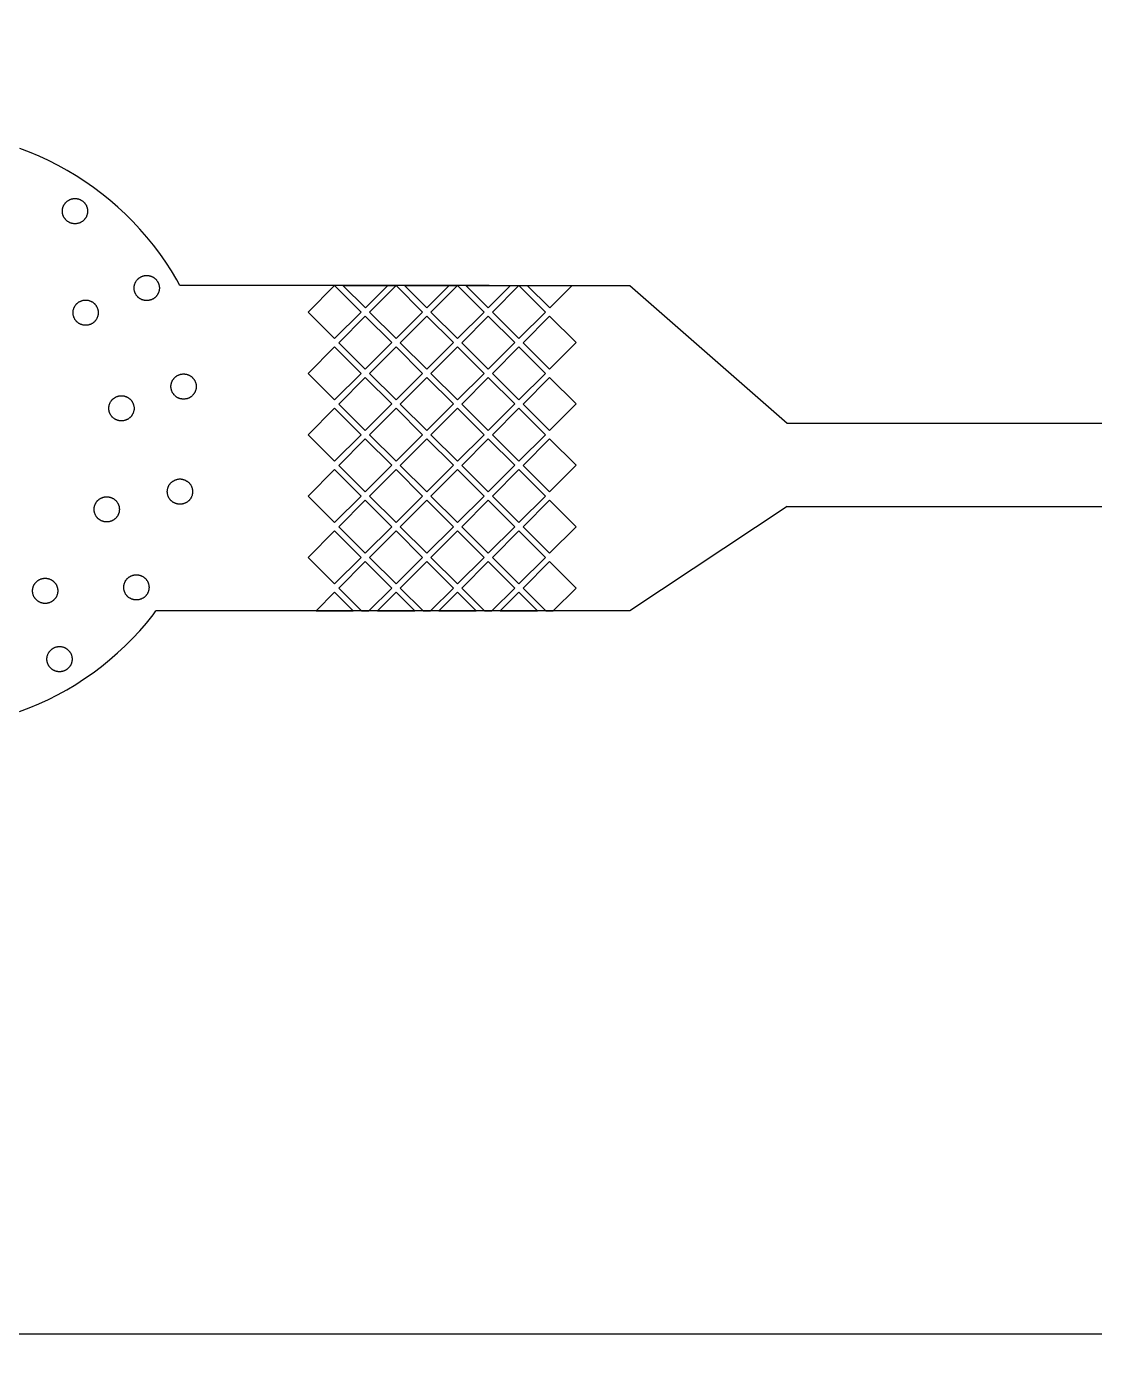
# Model space of a CAD drawing. Extents: x 1225654 to 1325654, y 924838 to 1022543.
# Drawn here: x 1268693 to 1271254, y 1010045 to 1013252 of the extents above; entities that cross this region are included whole.
import ezdxf

# ---------------------------------------------------------------- set-up
doc = ezdxf.new("R2010")
doc.units = 13

msp = doc.modelspace()

# ---------------------------------------------------------------- linework, layer by layer
for p, q in [((1269802.7, 1012631.5), (1269060.7, 1012631.5)), ((1269451.7, 1012631.5), (1269559.1, 1012631.5)), ((1269559.1, 1012631.5), (1269579.1, 1012631.5)), ((1269599.1, 1012631.5), (1269706.5, 1012631.5)), ((1269706.5, 1012631.5), (1269726.5, 1012631.5)), ((1269746.5, 1012631.5), (1269853.9, 1012631.5)), ((1269802.7, 1012631.5), (1270140.2, 1012631.5)), ((1269853.9, 1012631.5), (1269873.9, 1012631.5)), ((1269893.9, 1012631.5), (1270001.3, 1012631.5)), ((1270140.2, 1012631.5), (1270517.3, 1012301.8)), ((1270517.3, 1012301.8), (1270753.4, 1012301.8)), ((1270753.4, 1012301.8), (1274203.3, 1012301.8)), ((1270517.3, 1012101.8), (1270140.2, 1011851.3)), ((1270517.3, 1012101.8), (1270753.4, 1012101.8)), ((1270753.4, 1012101.8), (1274183.3, 1012101.8)), ((1270140.2, 1011851.3), (1269002.6, 1011851.3)), ((1269387.1, 1011851.3), (1269476.4, 1011851.3)), ((1269496.5, 1011851.3), (1269514.2, 1011851.3)), ((1269534.5, 1011851.3), (1269623.8, 1011851.3)), ((1269643.9, 1011851.3), (1269661.6, 1011851.3)), ((1269681.9, 1011851.3), (1269771.1, 1011851.3)), ((1269791.3, 1011851.3), (1269808.9, 1011851.3)), ((1269829.2, 1011851.3), (1269918.5, 1011851.3)), ((1269938.7, 1011851.3), (1269956.3, 1011851.3)), ((1266147.6, 1010118.1), (1272079.9, 1010118.1))]:
    msp.add_line(p, q)
msp.add_lwpolyline([(1260678.3, 924838.4), (1290630.1, 924838.4, 6.524121)], format="xyb", close=True)
msp.add_lwpolyline([(1260678.3, 924838.4), (1290630.1, 924838.4, 6.524121)], format="xyb", close=True)
for points in [[(1269060.7, 1012631.5), (1269053.2, 1012645), (1269040.2, 1012666.4), (1269026.6, 1012687.5), (1269012.3, 1012708), (1268997.2, 1012728), (1268981.2, 1012747.4), (1268964.8, 1012766.3), (1268947.7, 1012784.7), (1268929.9, 1012802.3), (1268911.7, 1012819.4), (1268892.8, 1012835.8), (1268873.2, 1012851.5), (1268853.2, 1012866.6), (1268832.7, 1012881), (1268811.8, 1012894.5), (1268790.2, 1012907.3), (1268768.4, 1012919.5), (1268745.8, 1012931), (1268723.3, 1012941.5), (1268700.2, 1012951.2), (1268676.7, 1012960.2)], [(1269451.7, 1012631.5), (1269505.5, 1012577.9), (1269559.1, 1012631.5)], [(1269599.1, 1012631.5), (1269652.9, 1012577.9), (1269706.5, 1012631.5)], [(1269746.5, 1012631.5), (1269800.3, 1012577.9), (1269853.9, 1012631.5)], [(1269893.9, 1012631.5), (1269947.6, 1012577.9), (1270001.3, 1012631.5)], [(1269514.2, 1011851.3), (1269569.1, 1011906.2), (1269505.4, 1011969.6), (1269441.7, 1011905.9), (1269496.5, 1011851.3)], [(1269661.6, 1011851.3), (1269716.5, 1011906.2), (1269652.7, 1011969.6), (1269589.1, 1011905.9), (1269643.9, 1011851.3)], [(1269808.9, 1011851.3), (1269863.8, 1011906.2), (1269800.1, 1011969.6), (1269736.5, 1011905.9), (1269791.3, 1011851.3)], [(1269956.3, 1011851.3), (1270011.2, 1011906.2), (1269947.5, 1011969.6), (1269883.8, 1011905.9), (1269938.7, 1011851.3)], [(1269387.1, 1011851.3), (1269431.7, 1011895.9), (1269476.4, 1011851.3)], [(1269534.5, 1011851.3), (1269579.1, 1011895.9), (1269623.8, 1011851.3)], [(1269681.9, 1011851.3), (1269726.5, 1011895.9), (1269771.1, 1011851.3)], [(1269829.2, 1011851.3), (1269873.9, 1011895.9), (1269918.5, 1011851.3)], [(1268675.9, 1011609.8), (1268699.3, 1011618.8), (1268722.5, 1011628.4), (1268745.2, 1011639), (1268767.4, 1011650.2), (1268789.5, 1011662.4), (1268810.9, 1011675.2), (1268832, 1011689), (1268852.5, 1011703.2), (1268872.5, 1011718.2), (1268892.1, 1011734), (1268911, 1011750.4), (1268929.5, 1011767.5), (1268947, 1011785.1), (1268964.3, 1011803.5), (1268980.7, 1011822.1), (1268996.5, 1011841.8), (1269002.6, 1011851.3)]]:
    msp.add_lwpolyline(points)
for points in [[(1268839.2, 1012809.9), (1268839.2, 1012808.8), (1268839.2, 1012807.6), (1268839.2, 1012806.8), (1268839, 1012805.6), (1268838.8, 1012804.5), (1268838.5, 1012803.6), (1268838.3, 1012802.5), (1268838.1, 1012801.6), (1268837.8, 1012800.4), (1268837.4, 1012799.6), (1268837, 1012798.4), (1268836.8, 1012797.5), (1268836.3, 1012796.6), (1268835.8, 1012795.8), (1268835.2, 1012794.8), (1268834.7, 1012793.9), (1268834, 1012793), (1268833.6, 1012792.2), (1268832.9, 1012791.2), (1268832.2, 1012790.3), (1268831.6, 1012789.6), (1268830.9, 1012788.8), (1268830, 1012788.1), (1268829.3, 1012787.4), (1268828.4, 1012786.7), (1268827.7, 1012786), (1268826.8, 1012785.4), (1268826, 1012784.7), (1268825, 1012784.3), (1268824.1, 1012783.6), (1268823.2, 1012783.1), (1268822.4, 1012782.7), (1268821.4, 1012782.2), (1268820.3, 1012781.8), (1268819.4, 1012781.4), (1268818.3, 1012781.1), (1268817.4, 1012780.9), (1268816.2, 1012780.4), (1268815.4, 1012780.2), (1268814.2, 1012780), (1268813.3, 1012780), (1268812.2, 1012779.8), (1268811.1, 1012779.8), (1268810.2, 1012779.5), (1268809, 1012779.5), (1268808, 1012779.5), (1268806.8, 1012779.8), (1268805.9, 1012779.8), (1268804.8, 1012780), (1268803.9, 1012780), (1268802.8, 1012780.2), (1268801.6, 1012780.4), (1268800.8, 1012780.9), (1268799.6, 1012781.1), (1268798.7, 1012781.4), (1268797.6, 1012781.8), (1268796.7, 1012782.2), (1268795.8, 1012782.7), (1268794.9, 1012783.1), (1268794, 1012783.6), (1268793.1, 1012784.3), (1268792.2, 1012784.7), (1268791.3, 1012785.4), (1268790.4, 1012786), (1268789.5, 1012786.7), (1268788.8, 1012787.4), (1268787.9, 1012788.1), (1268787.2, 1012788.8), (1268786.6, 1012789.6), (1268785.9, 1012790.3), (1268785.2, 1012791.2), (1268784.5, 1012792.2), (1268783.8, 1012793), (1268783.4, 1012793.9), (1268782.8, 1012794.8), (1268782.3, 1012795.8), (1268781.8, 1012796.6), (1268781.4, 1012797.5), (1268780.9, 1012798.4), (1268780.7, 1012799.6), (1268780.2, 1012800.4), (1268780.1, 1012801.6), (1268779.6, 1012802.5), (1268779.4, 1012803.6), (1268779.2, 1012804.5), (1268779.2, 1012805.6), (1268778.9, 1012806.8), (1268778.9, 1012807.6), (1268778.9, 1012808.8), (1268778.7, 1012809.9), (1268778.9, 1012810.8), (1268778.9, 1012811.9), (1268778.9, 1012813.1), (1268779.2, 1012814), (1268779.2, 1012815.1), (1268779.4, 1012816.2), (1268779.6, 1012817.1), (1268780.1, 1012818.2), (1268780.2, 1012819.1), (1268780.7, 1012820.3), (1268780.9, 1012821.2), (1268781.4, 1012822), (1268781.8, 1012823.2), (1268782.3, 1012824.1), (1268782.8, 1012825), (1268783.4, 1012825.9), (1268783.8, 1012826.8), (1268784.5, 1012827.7), (1268785.2, 1012828.6), (1268785.9, 1012829.2), (1268786.6, 1012830.2), (1268787.2, 1012830.8), (1268787.9, 1012831.5), (1268788.8, 1012832.4), (1268789.5, 1012833.1), (1268790.4, 1012833.8), (1268791.3, 1012834.4), (1268792.2, 1012834.9), (1268793.1, 1012835.6), (1268794, 1012836), (1268794.9, 1012836.4), (1268795.8, 1012837.1), (1268796.7, 1012837.6), (1268797.6, 1012837.8), (1268798.7, 1012838.3), (1268799.6, 1012838.7), (1268800.8, 1012839), (1268801.6, 1012839.1), (1268802.8, 1012839.4), (1268803.9, 1012839.6), (1268804.8, 1012839.8), (1268805.9, 1012839.8), (1268806.8, 1012840), (1268808, 1012840), (1268809, 1012840), (1268810.2, 1012840), (1268811.1, 1012840), (1268812.2, 1012839.8), (1268813.3, 1012839.8), (1268814.2, 1012839.6), (1268815.4, 1012839.4), (1268816.2, 1012839.1), (1268817.4, 1012839), (1268818.3, 1012838.7), (1268819.4, 1012838.3), (1268820.3, 1012837.8), (1268821.4, 1012837.6), (1268822.4, 1012837.1), (1268823.2, 1012836.4), (1268824.1, 1012836), (1268825, 1012835.6), (1268826, 1012834.9), (1268826.8, 1012834.4), (1268827.7, 1012833.8), (1268828.4, 1012833.1), (1268829.3, 1012832.4), (1268830, 1012831.5), (1268830.9, 1012830.8), (1268831.6, 1012830.2), (1268832.2, 1012829.2), (1268832.9, 1012828.6), (1268833.6, 1012827.7), (1268834, 1012826.8), (1268834.7, 1012825.9), (1268835.2, 1012825), (1268835.8, 1012824.1), (1268836.3, 1012823.2), (1268836.8, 1012822), (1268837, 1012821.2), (1268837.4, 1012820.3), (1268837.8, 1012819.1), (1268838.1, 1012818.2), (1268838.3, 1012817.1), (1268838.5, 1012816.2), (1268838.8, 1012815.1), (1268839, 1012814), (1268839.2, 1012813.1), (1268839.2, 1012811.9), (1268839.2, 1012810.8), (1268839.2, 1012809.9), (1268839.2, 1012809.9)], [(1269011.4, 1012625.4), (1269011.4, 1012624.5), (1269011.4, 1012623.4), (1269011.1, 1012622.2), (1269011.1, 1012621.3), (1269010.9, 1012620.2), (1269010.7, 1012619.1), (1269010.4, 1012618.2), (1269010.2, 1012617.1), (1269009.8, 1012616.2), (1269009.5, 1012615), (1269009.1, 1012614.1), (1269008.7, 1012613.3), (1269008.2, 1012612.1), (1269007.8, 1012611.2), (1269007.3, 1012610.4), (1269006.8, 1012609.4), (1269006.2, 1012608.5), (1269005.5, 1012607.6), (1269004.8, 1012607), (1269004.4, 1012606.1), (1269003.5, 1012605.2), (1269002.8, 1012604.5), (1269002.1, 1012603.8), (1269001.2, 1012602.9), (1269000.6, 1012602.2), (1268999.6, 1012601.6), (1268999, 1012601.1), (1268998, 1012600.4), (1268997.2, 1012599.8), (1268996.3, 1012599.3), (1268995.4, 1012598.9), (1268994.3, 1012598.4), (1268993.4, 1012598), (1268992.4, 1012597.5), (1268991.5, 1012597), (1268990.4, 1012596.8), (1268989.5, 1012596.4), (1268988.4, 1012596.2), (1268987.2, 1012596), (1268986.4, 1012595.7), (1268985.2, 1012595.5), (1268984.3, 1012595.5), (1268983.2, 1012595.3), (1268982.1, 1012595.3), (1268981.2, 1012595.3), (1268980.1, 1012595.3), (1268979, 1012595.3), (1268977.8, 1012595.5), (1268976.9, 1012595.5), (1268975.8, 1012595.7), (1268974.9, 1012596), (1268973.8, 1012596.2), (1268972.9, 1012596.4), (1268971.8, 1012596.8), (1268970.8, 1012597), (1268969.7, 1012597.5), (1268968.8, 1012598), (1268967.9, 1012598.4), (1268966.8, 1012598.9), (1268965.9, 1012599.3), (1268965, 1012599.8), (1268964.1, 1012600.4), (1268963.4, 1012601.1), (1268962.5, 1012601.6), (1268961.6, 1012602.2), (1268961, 1012602.9), (1268960, 1012603.8), (1268959.4, 1012604.5), (1268958.7, 1012605.2), (1268958, 1012606.1), (1268957.3, 1012607), (1268956.7, 1012607.6), (1268956, 1012608.5), (1268955.5, 1012609.4), (1268954.9, 1012610.4), (1268954.4, 1012611.2), (1268954, 1012612.1), (1268953.5, 1012613.3), (1268953.1, 1012614.1), (1268952.6, 1012615), (1268952.4, 1012616.2), (1268951.9, 1012617.1), (1268951.7, 1012618.2), (1268951.5, 1012619.1), (1268951.3, 1012620.2), (1268951.1, 1012621.3), (1268951.1, 1012622.2), (1268950.8, 1012623.4), (1268950.8, 1012624.5), (1268950.8, 1012625.4), (1268950.8, 1012626.5), (1268950.8, 1012627.7), (1268951.1, 1012628.5), (1268951.1, 1012629.7), (1268951.3, 1012630.8), (1268951.5, 1012631.7), (1268951.7, 1012632.8), (1268951.9, 1012633.7), (1268952.4, 1012634.9), (1268952.6, 1012635.7), (1268953.1, 1012636.9), (1268953.5, 1012637.8), (1268954, 1012638.7), (1268954.4, 1012639.6), (1268954.9, 1012640.7), (1268955.5, 1012641.6), (1268956, 1012642.3), (1268956.7, 1012643.2), (1268957.3, 1012644.1), (1268958, 1012645), (1268958.7, 1012645.7), (1268959.4, 1012646.5), (1268960, 1012647.2), (1268961, 1012647.9), (1268961.6, 1012648.6), (1268962.5, 1012649.3), (1268963.4, 1012649.9), (1268964.1, 1012650.6), (1268965, 1012651.1), (1268965.9, 1012651.7), (1268966.8, 1012652.2), (1268967.9, 1012652.7), (1268968.8, 1012653.1), (1268969.7, 1012653.5), (1268970.8, 1012654), (1268971.8, 1012654.2), (1268972.9, 1012654.7), (1268973.8, 1012654.9), (1268974.9, 1012655.1), (1268975.8, 1012655.3), (1268976.9, 1012655.3), (1268977.8, 1012655.6), (1268979, 1012655.6), (1268980.1, 1012655.8), (1268981.2, 1012655.8), (1268982.1, 1012655.8), (1268983.2, 1012655.6), (1268984.3, 1012655.6), (1268985.2, 1012655.3), (1268986.4, 1012655.3), (1268987.2, 1012655.1), (1268988.4, 1012654.9), (1268989.5, 1012654.7), (1268990.4, 1012654.2), (1268991.5, 1012654), (1268992.4, 1012653.5), (1268993.4, 1012653.1), (1268994.3, 1012652.7), (1268995.4, 1012652.2), (1268996.3, 1012651.7), (1268997.2, 1012651.1), (1268998, 1012650.6), (1268999, 1012649.9), (1268999.6, 1012649.3), (1269000.6, 1012648.6), (1269001.2, 1012647.9), (1269002.1, 1012647.2), (1269002.8, 1012646.5), (1269003.5, 1012645.7), (1269004.4, 1012645), (1269004.8, 1012644.1), (1269005.5, 1012643.2), (1269006.2, 1012642.3), (1269006.8, 1012641.6), (1269007.3, 1012640.7), (1269007.8, 1012639.6), (1269008.2, 1012638.7), (1269008.7, 1012637.8), (1269009.1, 1012636.9), (1269009.5, 1012635.7), (1269009.8, 1012634.9), (1269010.2, 1012633.7), (1269010.4, 1012632.8), (1269010.7, 1012631.7), (1269010.9, 1012630.8), (1269011.1, 1012629.7), (1269011.1, 1012628.5), (1269011.4, 1012627.7), (1269011.4, 1012626.5), (1269011.4, 1012625.4), (1269011.4, 1012625.4)], [(1269431.7, 1012504.4), (1269495.5, 1012568), (1269431.7, 1012631.5), (1269368.1, 1012567.8), (1269431.7, 1012504.4), (1269431.7, 1012504.4)], [(1269579.1, 1012504.4), (1269642.8, 1012568), (1269579.1, 1012631.5), (1269515.5, 1012567.8), (1269579.1, 1012504.4), (1269579.1, 1012504.4)], [(1269726.5, 1012504.4), (1269790.2, 1012568), (1269726.5, 1012631.5), (1269662.8, 1012567.8), (1269726.5, 1012504.4), (1269726.5, 1012504.4)], [(1269873.9, 1012504.4), (1269937.6, 1012568), (1269873.9, 1012631.5), (1269810.2, 1012567.8), (1269873.9, 1012504.4), (1269873.9, 1012504.4)], [(1268864.9, 1012566.5), (1268864.9, 1012565.3), (1268864.9, 1012564.2), (1268864.7, 1012563.3), (1268864.7, 1012562.2), (1268864.4, 1012561), (1268864.2, 1012560.2), (1268864, 1012559), (1268863.7, 1012558.1), (1268863.3, 1012557), (1268863.1, 1012556.1), (1268862.6, 1012555), (1268862.2, 1012554.1), (1268861.7, 1012553.2), (1268861.3, 1012552.1), (1268860.8, 1012551.2), (1268860.1, 1012550.2), (1268859.7, 1012549.4), (1268859, 1012548.7), (1268858.4, 1012547.8), (1268857.7, 1012546.9), (1268857, 1012546.2), (1268856.3, 1012545.3), (1268855.6, 1012544.6), (1268854.8, 1012544), (1268854.1, 1012543.3), (1268853.2, 1012542.6), (1268852.3, 1012542), (1268851.6, 1012541.3), (1268850.7, 1012540.8), (1268849.8, 1012540.1), (1268848.9, 1012539.7), (1268847.8, 1012539.2), (1268846.9, 1012538.8), (1268846, 1012538.4), (1268844.8, 1012537.9), (1268844, 1012537.7), (1268843, 1012537.2), (1268841.9, 1012537), (1268840.8, 1012536.8), (1268839.9, 1012536.5), (1268838.8, 1012536.3), (1268837.8, 1012536.3), (1268836.8, 1012536.3), (1268835.6, 1012536.1), (1268834.5, 1012536.1), (1268833.6, 1012536.1), (1268832.5, 1012536.3), (1268831.3, 1012536.3), (1268830.4, 1012536.3), (1268829.3, 1012536.5), (1268828.4, 1012536.8), (1268827.3, 1012537), (1268826.2, 1012537.2), (1268825.3, 1012537.7), (1268824.4, 1012537.9), (1268823.2, 1012538.4), (1268822.4, 1012538.8), (1268821.4, 1012539.2), (1268820.3, 1012539.7), (1268819.4, 1012540.1), (1268818.5, 1012540.8), (1268817.6, 1012541.3), (1268816.7, 1012542), (1268816, 1012542.6), (1268815.2, 1012543.3), (1268814.5, 1012544), (1268813.6, 1012544.6), (1268812.9, 1012545.3), (1268812.2, 1012546.2), (1268811.6, 1012546.9), (1268810.9, 1012547.8), (1268810.2, 1012548.7), (1268809.5, 1012549.4), (1268808.8, 1012550.2), (1268808.4, 1012551.2), (1268808, 1012552.1), (1268807.5, 1012553.2), (1268807, 1012554.1), (1268806.6, 1012555), (1268806.1, 1012556.1), (1268805.9, 1012557), (1268805.4, 1012558.1), (1268805.2, 1012559), (1268805, 1012560.2), (1268804.8, 1012561), (1268804.6, 1012562.2), (1268804.6, 1012563.3), (1268804.4, 1012564.2), (1268804.4, 1012565.3), (1268804.4, 1012566.5), (1268804.4, 1012567.4), (1268804.4, 1012568.5), (1268804.6, 1012569.6), (1268804.6, 1012570.5), (1268804.8, 1012571.6), (1268805, 1012572.8), (1268805.2, 1012573.7), (1268805.4, 1012574.8), (1268805.9, 1012575.7), (1268806.1, 1012576.8), (1268806.6, 1012577.7), (1268807, 1012578.6), (1268807.5, 1012579.7), (1268808, 1012580.6), (1268808.4, 1012581.6), (1268808.8, 1012582.4), (1268809.5, 1012583.3), (1268810.2, 1012584.2), (1268810.9, 1012584.9), (1268811.6, 1012585.8), (1268812.2, 1012586.7), (1268812.9, 1012587.4), (1268813.6, 1012588.1), (1268814.5, 1012588.8), (1268815.2, 1012589.6), (1268816, 1012590.1), (1268816.7, 1012590.8), (1268817.6, 1012591.4), (1268818.5, 1012592.1), (1268819.4, 1012592.6), (1268820.3, 1012593), (1268821.4, 1012593.4), (1268822.4, 1012593.9), (1268823.2, 1012594.4), (1268824.4, 1012594.8), (1268825.3, 1012595), (1268826.2, 1012595.5), (1268827.3, 1012595.7), (1268828.4, 1012596), (1268829.3, 1012596.2), (1268830.4, 1012596.4), (1268831.3, 1012596.4), (1268832.5, 1012596.6), (1268833.6, 1012596.6), (1268834.5, 1012596.6), (1268835.6, 1012596.6), (1268836.8, 1012596.6), (1268837.8, 1012596.4), (1268838.8, 1012596.4), (1268839.9, 1012596.2), (1268840.8, 1012596), (1268841.9, 1012595.7), (1268843, 1012595.5), (1268844, 1012595), (1268844.8, 1012594.8), (1268846, 1012594.4), (1268846.9, 1012593.9), (1268847.8, 1012593.4), (1268848.9, 1012593), (1268849.8, 1012592.6), (1268850.7, 1012592.1), (1268851.6, 1012591.4), (1268852.3, 1012590.8), (1268853.2, 1012590.1), (1268854.1, 1012589.6), (1268854.8, 1012588.8), (1268855.6, 1012588.1), (1268856.3, 1012587.4), (1268857, 1012586.7), (1268857.7, 1012585.8), (1268858.4, 1012584.9), (1268859, 1012584.2), (1268859.7, 1012583.3), (1268860.1, 1012582.4), (1268860.8, 1012581.6), (1268861.3, 1012580.6), (1268861.7, 1012579.7), (1268862.2, 1012578.6), (1268862.6, 1012577.7), (1268863.1, 1012576.8), (1268863.3, 1012575.7), (1268863.7, 1012574.8), (1268864, 1012573.7), (1268864.2, 1012572.8), (1268864.4, 1012571.6), (1268864.7, 1012570.5), (1268864.7, 1012569.6), (1268864.9, 1012568.5), (1268864.9, 1012567.4), (1268864.9, 1012566.5), (1268864.9, 1012566.5)], [(1269505.4, 1012430.9), (1269569.1, 1012494.6), (1269505.4, 1012558), (1269441.7, 1012494.4), (1269505.4, 1012430.9), (1269505.4, 1012430.9)], [(1269652.7, 1012430.9), (1269716.5, 1012494.6), (1269652.7, 1012558), (1269589.1, 1012494.4), (1269652.7, 1012430.9), (1269652.7, 1012430.9)], [(1269800.1, 1012430.9), (1269863.8, 1012494.6), (1269800.1, 1012558), (1269736.5, 1012494.4), (1269800.1, 1012430.9), (1269800.1, 1012430.9)], [(1269947.5, 1012430.9), (1270011.2, 1012494.6), (1269947.5, 1012558), (1269883.8, 1012494.4), (1269947.5, 1012430.9), (1269947.5, 1012430.9)], [(1269431.7, 1012357.3), (1269495.5, 1012420.9), (1269431.7, 1012484.4), (1269368.1, 1012420.7), (1269431.7, 1012357.3), (1269431.7, 1012357.3)], [(1269579.1, 1012357.3), (1269642.8, 1012420.9), (1269579.1, 1012484.4), (1269515.5, 1012420.7), (1269579.1, 1012357.3), (1269579.1, 1012357.3)], [(1269726.5, 1012357.3), (1269790.2, 1012420.9), (1269726.5, 1012484.4), (1269662.8, 1012420.7), (1269726.5, 1012357.3), (1269726.5, 1012357.3)], [(1269873.9, 1012357.3), (1269937.6, 1012420.9), (1269873.9, 1012484.4), (1269810.2, 1012420.7), (1269873.9, 1012357.3), (1269873.9, 1012357.3)], [(1269099.8, 1012389.4), (1269099.8, 1012388.3), (1269099.8, 1012387.1), (1269099.5, 1012386.2), (1269099.5, 1012385.1), (1269099.3, 1012384), (1269099.1, 1012383.1), (1269098.9, 1012381.9), (1269098.6, 1012381.1), (1269098.2, 1012379.9), (1269098, 1012379), (1269097.5, 1012377.9), (1269097.1, 1012377), (1269096.6, 1012376.1), (1269096.2, 1012375.2), (1269095.7, 1012374.1), (1269095, 1012373.2), (1269094.6, 1012372.3), (1269093.9, 1012371.6), (1269093.3, 1012370.7), (1269092.6, 1012369.8), (1269091.9, 1012369.1), (1269091.2, 1012368.2), (1269090.6, 1012367.6), (1269089.7, 1012366.9), (1269089, 1012366.2), (1269088.1, 1012365.5), (1269087.2, 1012364.8), (1269086.5, 1012364.2), (1269085.6, 1012363.8), (1269084.7, 1012363.1), (1269083.8, 1012362.6), (1269082.7, 1012362.2), (1269081.8, 1012361.7), (1269080.9, 1012361.2), (1269079.8, 1012360.8), (1269078.9, 1012360.6), (1269077.9, 1012360.2), (1269076.8, 1012359.9), (1269075.7, 1012359.7), (1269074.8, 1012359.5), (1269073.7, 1012359.5), (1269072.8, 1012359.2), (1269071.6, 1012359.2), (1269070.5, 1012359), (1269069.4, 1012359), (1269068.5, 1012359), (1269067.4, 1012359.2), (1269066.2, 1012359.2), (1269065.4, 1012359.5), (1269064.2, 1012359.5), (1269063.3, 1012359.7), (1269062.2, 1012359.9), (1269061.1, 1012360.2), (1269060.2, 1012360.6), (1269059, 1012360.8), (1269058.2, 1012361.2), (1269057.2, 1012361.7), (1269056.3, 1012362.2), (1269055.2, 1012362.6), (1269054.3, 1012363.1), (1269053.4, 1012363.8), (1269052.5, 1012364.2), (1269051.6, 1012364.8), (1269051, 1012365.5), (1269050, 1012366.2), (1269049.4, 1012366.9), (1269048.4, 1012367.6), (1269047.8, 1012368.2), (1269047.1, 1012369.1), (1269046.4, 1012369.8), (1269045.8, 1012370.7), (1269045.1, 1012371.6), (1269044.4, 1012372.3), (1269043.8, 1012373.2), (1269043.3, 1012374.1), (1269042.8, 1012375.2), (1269042.4, 1012376.1), (1269041.9, 1012377), (1269041.5, 1012377.9), (1269041, 1012379), (1269040.8, 1012379.9), (1269040.4, 1012381.1), (1269040.2, 1012381.9), (1269039.9, 1012383.1), (1269039.7, 1012384), (1269039.5, 1012385.1), (1269039.5, 1012386.2), (1269039.2, 1012387.1), (1269039.2, 1012388.3), (1269039.2, 1012389.4), (1269039.2, 1012390.3), (1269039.2, 1012391.4), (1269039.5, 1012392.6), (1269039.5, 1012393.4), (1269039.7, 1012394.6), (1269039.9, 1012395.7), (1269040.2, 1012396.6), (1269040.4, 1012397.7), (1269040.8, 1012398.6), (1269041, 1012399.8), (1269041.5, 1012400.6), (1269041.9, 1012401.5), (1269042.4, 1012402.7), (1269042.8, 1012403.5), (1269043.3, 1012404.5), (1269043.8, 1012405.4), (1269044.4, 1012406.3), (1269045.1, 1012407.1), (1269045.8, 1012407.8), (1269046.4, 1012408.7), (1269047.1, 1012409.7), (1269047.8, 1012410.3), (1269048.4, 1012411), (1269049.4, 1012411.9), (1269050, 1012412.6), (1269051, 1012413.3), (1269051.6, 1012413.7), (1269052.5, 1012414.3), (1269053.4, 1012415), (1269054.3, 1012415.5), (1269055.2, 1012415.9), (1269056.3, 1012416.4), (1269057.2, 1012416.9), (1269058.2, 1012417.3), (1269059, 1012417.7), (1269060.2, 1012417.9), (1269061.1, 1012418.4), (1269062.2, 1012418.6), (1269063.3, 1012418.9), (1269064.2, 1012419.1), (1269065.4, 1012419.3), (1269066.2, 1012419.3), (1269067.4, 1012419.5), (1269068.5, 1012419.5), (1269069.4, 1012419.5), (1269070.5, 1012419.5), (1269071.6, 1012419.5), (1269072.8, 1012419.3), (1269073.7, 1012419.3), (1269074.8, 1012419.1), (1269075.7, 1012418.9), (1269076.8, 1012418.6), (1269077.9, 1012418.4), (1269078.9, 1012417.9), (1269079.8, 1012417.7), (1269080.9, 1012417.3), (1269081.8, 1012416.9), (1269082.7, 1012416.4), (1269083.8, 1012415.9), (1269084.7, 1012415.5), (1269085.6, 1012415), (1269086.5, 1012414.3), (1269087.2, 1012413.7), (1269088.1, 1012413.3), (1269089, 1012412.6), (1269089.7, 1012411.9), (1269090.6, 1012411), (1269091.2, 1012410.3), (1269091.9, 1012409.7), (1269092.6, 1012408.7), (1269093.3, 1012407.8), (1269093.9, 1012407.1), (1269094.6, 1012406.3), (1269095, 1012405.4), (1269095.7, 1012404.5), (1269096.2, 1012403.5), (1269096.6, 1012402.7), (1269097.1, 1012401.5), (1269097.5, 1012400.6), (1269098, 1012399.8), (1269098.2, 1012398.6), (1269098.6, 1012397.7), (1269098.9, 1012396.6), (1269099.1, 1012395.7), (1269099.3, 1012394.6), (1269099.5, 1012393.4), (1269099.5, 1012392.6), (1269099.8, 1012391.4), (1269099.8, 1012390.3), (1269099.8, 1012389.4), (1269099.8, 1012389.4)], [(1269505.4, 1012283.8), (1269569.1, 1012347.5), (1269505.4, 1012410.9), (1269441.7, 1012347.3), (1269505.4, 1012283.8), (1269505.4, 1012283.8)], [(1269652.7, 1012283.8), (1269716.5, 1012347.5), (1269652.7, 1012410.9), (1269589.1, 1012347.3), (1269652.7, 1012283.8), (1269652.7, 1012283.8)], [(1269800.1, 1012283.8), (1269863.8, 1012347.5), (1269800.1, 1012410.9), (1269736.5, 1012347.3), (1269800.1, 1012283.8), (1269800.1, 1012283.8)], [(1269947.5, 1012283.8), (1270011.2, 1012347.5), (1269947.5, 1012410.9), (1269883.8, 1012347.3), (1269947.5, 1012283.8), (1269947.5, 1012283.8)], [(1268950.6, 1012337), (1268950.6, 1012336), (1268950.6, 1012335), (1268950.6, 1012333.8), (1268950.4, 1012332.9), (1268950.1, 1012331.8), (1268949.9, 1012330.7), (1268949.7, 1012329.8), (1268949.5, 1012328.6), (1268949.2, 1012327.8), (1268948.8, 1012326.6), (1268948.5, 1012325.7), (1268948.1, 1012324.8), (1268947.7, 1012323.7), (1268947.2, 1012322.8), (1268946.5, 1012321.9), (1268946.1, 1012321), (1268945.4, 1012320.1), (1268944.9, 1012319.2), (1268944.3, 1012318.5), (1268943.6, 1012317.6), (1268942.9, 1012316.7), (1268942.3, 1012316), (1268941.3, 1012315.4), (1268940.7, 1012314.7), (1268939.8, 1012313.8), (1268939.1, 1012313.4), (1268938.2, 1012312.7), (1268937.3, 1012312), (1268936.4, 1012311.3), (1268935.5, 1012310.8), (1268934.6, 1012310.4), (1268933.7, 1012310), (1268932.8, 1012309.5), (1268931.7, 1012309.1), (1268930.8, 1012308.6), (1268929.7, 1012308.4), (1268928.8, 1012307.9), (1268927.6, 1012307.7), (1268926.7, 1012307.5), (1268925.6, 1012307.2), (1268924.7, 1012307), (1268923.6, 1012307), (1268922.5, 1012306.8), (1268921.6, 1012306.8), (1268920.4, 1012306.8), (1268919.3, 1012306.8), (1268918.4, 1012306.8), (1268917.3, 1012307), (1268916.1, 1012307), (1268915.3, 1012307.2), (1268914.1, 1012307.5), (1268913, 1012307.7), (1268912.1, 1012307.9), (1268911, 1012308.4), (1268910.1, 1012308.6), (1268909.2, 1012309.1), (1268908.1, 1012309.5), (1268907.2, 1012310), (1268906.3, 1012310.4), (1268905.3, 1012310.8), (1268904.5, 1012311.3), (1268903.6, 1012312), (1268902.7, 1012312.7), (1268901.7, 1012313.4), (1268901.1, 1012313.8), (1268900.2, 1012314.7), (1268899.5, 1012315.4), (1268898.6, 1012316), (1268898, 1012316.7), (1268897.3, 1012317.6), (1268896.6, 1012318.5), (1268895.9, 1012319.2), (1268895.5, 1012320.1), (1268894.8, 1012321), (1268894.4, 1012321.9), (1268893.7, 1012322.8), (1268893.2, 1012323.7), (1268892.8, 1012324.8), (1268892.3, 1012325.7), (1268892.1, 1012326.6), (1268891.6, 1012327.8), (1268891.4, 1012328.6), (1268891.2, 1012329.8), (1268890.8, 1012330.7), (1268890.8, 1012331.8), (1268890.5, 1012332.9), (1268890.3, 1012333.8), (1268890.3, 1012335), (1268890.3, 1012336), (1268890.3, 1012337), (1268890.3, 1012338.1), (1268890.3, 1012339.2), (1268890.3, 1012340.1), (1268890.5, 1012341.2), (1268890.8, 1012342.4), (1268890.8, 1012343.2), (1268891.2, 1012344.4), (1268891.4, 1012345.3), (1268891.6, 1012346.4), (1268892.1, 1012347.3), (1268892.3, 1012348.4), (1268892.8, 1012349.4), (1268893.2, 1012350.2), (1268893.7, 1012351.4), (1268894.4, 1012352.3), (1268894.8, 1012353.2), (1268895.5, 1012354), (1268895.9, 1012354.7), (1268896.6, 1012355.6), (1268897.3, 1012356.6), (1268898, 1012357.2), (1268898.6, 1012358.1), (1268899.5, 1012358.8), (1268900.2, 1012359.5), (1268901.1, 1012360.2), (1268901.7, 1012360.8), (1268902.7, 1012361.5), (1268903.6, 1012362.2), (1268904.5, 1012362.6), (1268905.3, 1012363.3), (1268906.3, 1012363.8), (1268907.2, 1012364.2), (1268908.1, 1012364.6), (1268909.2, 1012365.1), (1268910.1, 1012365.5), (1268911, 1012365.8), (1268912.1, 1012366.2), (1268913, 1012366.4), (1268914.1, 1012366.7), (1268915.3, 1012366.9), (1268916.1, 1012367.1), (1268917.3, 1012367.1), (1268918.4, 1012367.1), (1268919.3, 1012367.4), (1268920.4, 1012367.4), (1268921.6, 1012367.4), (1268922.5, 1012367.1), (1268923.6, 1012367.1), (1268924.7, 1012367.1), (1268925.6, 1012366.9), (1268926.7, 1012366.7), (1268927.6, 1012366.4), (1268928.8, 1012366.2), (1268929.7, 1012365.8), (1268930.8, 1012365.5), (1268931.7, 1012365.1), (1268932.8, 1012364.6), (1268933.7, 1012364.2), (1268934.6, 1012363.8), (1268935.5, 1012363.3), (1268936.4, 1012362.6), (1268937.3, 1012362.2), (1268938.2, 1012361.5), (1268939.1, 1012360.8), (1268939.8, 1012360.2), (1268940.7, 1012359.5), (1268941.3, 1012358.8), (1268942.3, 1012358.1), (1268942.9, 1012357.2), (1268943.6, 1012356.6), (1268944.3, 1012355.6), (1268944.9, 1012354.7), (1268945.4, 1012354), (1268946.1, 1012353.2), (1268946.5, 1012352.3), (1268947.2, 1012351.4), (1268947.7, 1012350.2), (1268948.1, 1012349.4), (1268948.5, 1012348.4), (1268948.8, 1012347.3), (1268949.2, 1012346.4), (1268949.5, 1012345.3), (1268949.7, 1012344.4), (1268949.9, 1012343.2), (1268950.1, 1012342.4), (1268950.4, 1012341.2), (1268950.6, 1012340.1), (1268950.6, 1012339.2), (1268950.6, 1012338.1), (1268950.6, 1012337), (1268950.6, 1012337)], [(1269431.7, 1012210.1), (1269495.5, 1012273.8), (1269431.7, 1012337.3), (1269368.1, 1012273.6), (1269431.7, 1012210.1), (1269431.7, 1012210.1)], [(1269579.1, 1012210.1), (1269642.8, 1012273.8), (1269579.1, 1012337.3), (1269515.5, 1012273.6), (1269579.1, 1012210.1), (1269579.1, 1012210.1)], [(1269726.5, 1012210.1), (1269790.2, 1012273.8), (1269726.5, 1012337.3), (1269662.8, 1012273.6), (1269726.5, 1012210.1), (1269726.5, 1012210.1)], [(1269873.9, 1012210.1), (1269937.6, 1012273.8), (1269873.9, 1012337.3), (1269810.2, 1012273.6), (1269873.9, 1012210.1), (1269873.9, 1012210.1)], [(1269505.4, 1012136.7), (1269569.1, 1012200.4), (1269505.4, 1012263.8), (1269441.7, 1012200.1), (1269505.4, 1012136.7), (1269505.4, 1012136.7)], [(1269652.7, 1012136.7), (1269716.5, 1012200.4), (1269652.7, 1012263.8), (1269589.1, 1012200.1), (1269652.7, 1012136.7), (1269652.7, 1012136.7)], [(1269800.1, 1012136.7), (1269863.8, 1012200.4), (1269800.1, 1012263.8), (1269736.5, 1012200.1), (1269800.1, 1012136.7), (1269800.1, 1012136.7)], [(1269947.5, 1012136.7), (1270011.2, 1012200.4), (1269947.5, 1012263.8), (1269883.8, 1012200.1), (1269947.5, 1012136.7), (1269947.5, 1012136.7)], [(1269091, 1012137.2), (1269091, 1012136.2), (1269091, 1012135.2), (1269090.8, 1012134), (1269090.8, 1012133.1), (1269090.6, 1012132), (1269090.3, 1012131.1), (1269090.1, 1012130), (1269089.9, 1012128.8), (1269089.7, 1012128), (1269089.2, 1012126.8), (1269088.7, 1012125.9), (1269088.5, 1012125), (1269088.1, 1012124.1), (1269087.4, 1012123), (1269087, 1012122.1), (1269086.5, 1012121.2), (1269085.8, 1012120.3), (1269085.1, 1012119.4), (1269084.7, 1012118.7), (1269084, 1012117.8), (1269083.4, 1012117.2), (1269082.5, 1012116.2), (1269081.8, 1012115.6), (1269081.1, 1012114.9), (1269080.2, 1012114.2), (1269079.3, 1012113.6), (1269078.6, 1012112.9), (1269077.7, 1012112.2), (1269076.8, 1012111.5), (1269075.9, 1012111), (1269075, 1012110.6), (1269074.1, 1012110.2), (1269073, 1012109.7), (1269072.1, 1012109.3), (1269071.2, 1012108.8), (1269070, 1012108.6), (1269069.2, 1012108.1), (1269068, 1012107.9), (1269067.1, 1012107.7), (1269066, 1012107.4), (1269064.9, 1012107.2), (1269064, 1012107.2), (1269062.8, 1012107), (1269061.8, 1012107), (1269060.8, 1012107), (1269059.7, 1012107), (1269058.6, 1012107), (1269057.7, 1012107.2), (1269056.6, 1012107.2), (1269055.4, 1012107.4), (1269054.6, 1012107.7), (1269053.4, 1012107.9), (1269052.5, 1012108.1), (1269051.4, 1012108.6), (1269050.5, 1012108.8), (1269049.4, 1012109.3), (1269048.4, 1012109.7), (1269047.6, 1012110.2), (1269046.7, 1012110.6), (1269045.8, 1012111), (1269044.8, 1012111.5), (1269044, 1012112.2), (1269043.1, 1012112.9), (1269042.2, 1012113.6), (1269041.2, 1012114.2), (1269040.6, 1012114.9), (1269039.7, 1012115.6), (1269039, 1012116.2), (1269038.3, 1012117.2), (1269037.6, 1012117.8), (1269037, 1012118.7), (1269036.3, 1012119.4), (1269035.6, 1012120.3), (1269035.2, 1012121.2), (1269034.5, 1012122.1), (1269034, 1012123), (1269033.6, 1012124.1), (1269033.2, 1012125), (1269032.7, 1012125.9), (1269032.3, 1012126.8), (1269032, 1012128), (1269031.8, 1012128.8), (1269031.4, 1012130), (1269031.1, 1012131.1), (1269030.9, 1012132), (1269030.9, 1012133.1), (1269030.7, 1012134), (1269030.7, 1012135.2), (1269030.4, 1012136.2), (1269030.4, 1012137.2), (1269030.4, 1012138.3), (1269030.7, 1012139.4), (1269030.7, 1012140.5), (1269030.9, 1012141.4), (1269030.9, 1012142.6), (1269031.1, 1012143.4), (1269031.4, 1012144.6), (1269031.8, 1012145.7), (1269032, 1012146.6), (1269032.3, 1012147.5), (1269032.7, 1012148.6), (1269033.2, 1012149.6), (1269033.6, 1012150.4), (1269034, 1012151.6), (1269034.5, 1012152.5), (1269035.2, 1012153.3), (1269035.6, 1012154.2), (1269036.3, 1012154.9), (1269037, 1012155.8), (1269037.6, 1012156.8), (1269038.3, 1012157.4), (1269039, 1012158.3), (1269039.7, 1012159), (1269040.6, 1012159.7), (1269041.2, 1012160.4), (1269042.2, 1012161), (1269043.1, 1012161.7), (1269044, 1012162.4), (1269044.8, 1012162.8), (1269045.8, 1012163.5), (1269046.7, 1012164), (1269047.6, 1012164.4), (1269048.4, 1012164.8), (1269049.4, 1012165.3), (1269050.5, 1012165.7), (1269051.4, 1012166), (1269052.5, 1012166.4), (1269053.4, 1012166.6), (1269054.6, 1012166.9), (1269055.4, 1012167.1), (1269056.6, 1012167.3), (1269057.7, 1012167.3), (1269058.6, 1012167.6), (1269059.7, 1012167.6), (1269060.8, 1012167.6), (1269061.8, 1012167.6), (1269062.8, 1012167.6), (1269064, 1012167.3), (1269064.9, 1012167.3), (1269066, 1012167.1), (1269067.1, 1012166.9), (1269068, 1012166.6), (1269069.2, 1012166.4), (1269070, 1012166), (1269071.2, 1012165.7), (1269072.1, 1012165.3), (1269073, 1012164.8), (1269074.1, 1012164.4), (1269075, 1012164), (1269075.9, 1012163.5), (1269076.8, 1012162.8), (1269077.7, 1012162.4), (1269078.6, 1012161.7), (1269079.3, 1012161), (1269080.2, 1012160.4), (1269081.1, 1012159.7), (1269081.8, 1012159), (1269082.5, 1012158.3), (1269083.4, 1012157.4), (1269084, 1012156.8), (1269084.7, 1012155.8), (1269085.1, 1012154.9), (1269085.8, 1012154.2), (1269086.5, 1012153.3), (1269087, 1012152.5), (1269087.4, 1012151.6), (1269088.1, 1012150.4), (1269088.5, 1012149.6), (1269088.7, 1012148.6), (1269089.2, 1012147.5), (1269089.7, 1012146.6), (1269089.9, 1012145.7), (1269090.1, 1012144.6), (1269090.3, 1012143.4), (1269090.6, 1012142.6), (1269090.8, 1012141.4), (1269090.8, 1012140.5), (1269091, 1012139.4), (1269091, 1012138.3), (1269091, 1012137.2), (1269091, 1012137.2)], [(1269431.7, 1012063), (1269495.5, 1012126.7), (1269431.7, 1012190.1), (1269368.1, 1012126.5), (1269431.7, 1012063), (1269431.7, 1012063)], [(1269579.1, 1012063), (1269642.8, 1012126.7), (1269579.1, 1012190.1), (1269515.5, 1012126.5), (1269579.1, 1012063), (1269579.1, 1012063)], [(1269726.5, 1012063), (1269790.2, 1012126.7), (1269726.5, 1012190.1), (1269662.8, 1012126.5), (1269726.5, 1012063), (1269726.5, 1012063)], [(1269873.9, 1012063), (1269937.6, 1012126.7), (1269873.9, 1012190.1), (1269810.2, 1012126.5), (1269873.9, 1012063), (1269873.9, 1012063)], [(1268915.5, 1012094.9), (1268915.5, 1012093.7), (1268915.3, 1012092.6), (1268915.3, 1012091.5), (1268915.1, 1012090.6), (1268915.1, 1012089.4), (1268914.8, 1012088.6), (1268914.6, 1012087.4), (1268914.1, 1012086.3), (1268913.9, 1012085.4), (1268913.7, 1012084.5), (1268913.2, 1012083.4), (1268912.8, 1012082.5), (1268912.3, 1012081.6), (1268911.9, 1012080.5), (1268911.5, 1012079.6), (1268910.8, 1012078.6), (1268910.3, 1012077.8), (1268909.6, 1012077.1), (1268908.9, 1012076.2), (1268908.3, 1012075.3), (1268907.6, 1012074.6), (1268906.9, 1012073.7), (1268906.3, 1012073), (1268905.3, 1012072.4), (1268904.7, 1012071.7), (1268903.8, 1012071), (1268902.9, 1012070.4), (1268902, 1012069.7), (1268901.1, 1012069.2), (1268900.2, 1012068.5), (1268899.3, 1012068.1), (1268898.4, 1012067.6), (1268897.5, 1012067.2), (1268896.6, 1012066.8), (1268895.5, 1012066.3), (1268894.5, 1012066.1), (1268893.5, 1012065.6), (1268892.5, 1012065.4), (1268891.4, 1012065.2), (1268890.5, 1012064.9), (1268889.4, 1012064.7), (1268888.3, 1012064.7), (1268887.3, 1012064.5), (1268886.3, 1012064.5), (1268885.1, 1012064.5), (1268884.2, 1012064.5), (1268883.1, 1012064.5), (1268882, 1012064.7), (1268881.1, 1012064.7), (1268880, 1012064.9), (1268878.8, 1012065.2), (1268877.9, 1012065.4), (1268876.8, 1012065.6), (1268875.9, 1012066.1), (1268874.8, 1012066.3), (1268873.9, 1012066.8), (1268872.9, 1012067.2), (1268871.9, 1012067.6), (1268870.9, 1012068.1), (1268870, 1012068.5), (1268869.2, 1012069.2), (1268868.3, 1012069.7), (1268867.3, 1012070.4), (1268866.7, 1012071), (1268865.8, 1012071.7), (1268864.9, 1012072.4), (1268864.2, 1012073), (1268863.5, 1012073.7), (1268862.6, 1012074.6), (1268862, 1012075.3), (1268861.3, 1012076.2), (1268860.8, 1012077.1), (1268860.1, 1012077.8), (1268859.5, 1012078.6), (1268859, 1012079.6), (1268858.6, 1012080.5), (1268857.9, 1012081.6), (1268857.5, 1012082.5), (1268857.2, 1012083.4), (1268856.8, 1012084.5), (1268856.3, 1012085.4), (1268856.1, 1012086.3), (1268855.9, 1012087.4), (1268855.6, 1012088.6), (1268855.4, 1012089.4), (1268855.2, 1012090.6), (1268855.2, 1012091.5), (1268855, 1012092.6), (1268855, 1012093.7), (1268855, 1012094.9), (1268855, 1012095.8), (1268855, 1012096.9), (1268855.2, 1012098), (1268855.2, 1012098.9), (1268855.4, 1012100), (1268855.6, 1012100.9), (1268855.9, 1012102.1), (1268856.1, 1012103.2), (1268856.3, 1012104.1), (1268856.8, 1012105), (1268857.2, 1012106.1), (1268857.5, 1012107), (1268857.9, 1012107.9), (1268858.6, 1012109), (1268859, 1012110), (1268859.5, 1012110.8), (1268860.1, 1012111.7), (1268860.8, 1012112.6), (1268861.3, 1012113.3), (1268862, 1012114.2), (1268862.6, 1012114.9), (1268863.5, 1012115.8), (1268864.2, 1012116.5), (1268864.9, 1012117.2), (1268865.8, 1012117.8), (1268866.7, 1012118.5), (1268867.3, 1012119.2), (1268868.3, 1012119.8), (1268869.2, 1012120.5), (1268870, 1012121), (1268870.9, 1012121.4), (1268871.9, 1012121.8), (1268872.9, 1012122.3), (1268873.9, 1012122.8), (1268874.8, 1012123.2), (1268875.9, 1012123.4), (1268876.8, 1012123.9), (1268877.9, 1012124.1), (1268878.8, 1012124.4), (1268880, 1012124.6), (1268881.1, 1012124.8), (1268882, 1012124.8), (1268883.1, 1012125), (1268884.2, 1012125), (1268885.1, 1012125), (1268886.3, 1012125), (1268887.3, 1012125), (1268888.3, 1012124.8), (1268889.4, 1012124.8), (1268890.5, 1012124.6), (1268891.4, 1012124.4), (1268892.5, 1012124.1), (1268893.5, 1012123.9), (1268894.5, 1012123.4), (1268895.5, 1012123.2), (1268896.6, 1012122.8), (1268897.5, 1012122.3), (1268898.4, 1012121.8), (1268899.3, 1012121.4), (1268900.2, 1012121), (1268901.1, 1012120.5), (1268902, 1012119.8), (1268902.9, 1012119.2), (1268903.8, 1012118.5), (1268904.7, 1012117.8), (1268905.3, 1012117.2), (1268906.3, 1012116.5), (1268906.9, 1012115.8), (1268907.6, 1012114.9), (1268908.3, 1012114.2), (1268908.9, 1012113.3), (1268909.6, 1012112.6), (1268910.3, 1012111.7), (1268910.8, 1012110.8), (1268911.5, 1012110), (1268911.9, 1012109), (1268912.3, 1012107.9), (1268912.8, 1012107), (1268913.2, 1012106.1), (1268913.7, 1012105), (1268913.9, 1012104.1), (1268914.1, 1012103.2), (1268914.6, 1012102.1), (1268914.8, 1012100.9), (1268915.1, 1012100), (1268915.1, 1012098.9), (1268915.3, 1012098), (1268915.3, 1012096.9), (1268915.5, 1012095.8), (1268915.5, 1012094.9), (1268915.5, 1012094.9)], [(1269505.4, 1011989.6), (1269569.1, 1012053.3), (1269505.4, 1012116.7), (1269441.7, 1012053), (1269505.4, 1011989.6), (1269505.4, 1011989.6)], [(1269652.7, 1011989.6), (1269716.5, 1012053.3), (1269652.7, 1012116.7), (1269589.1, 1012053), (1269652.7, 1011989.6), (1269652.7, 1011989.6)], [(1269800.1, 1011989.6), (1269863.8, 1012053.3), (1269800.1, 1012116.7), (1269736.5, 1012053), (1269800.1, 1011989.6), (1269800.1, 1011989.6)], [(1269947.5, 1011989.6), (1270011.2, 1012053.3), (1269947.5, 1012116.7), (1269883.8, 1012053), (1269947.5, 1011989.6), (1269947.5, 1011989.6)], [(1269431.7, 1011915.9), (1269495.5, 1011979.6), (1269431.7, 1012043), (1269368.1, 1011979.4), (1269431.7, 1011915.9), (1269431.7, 1011915.9)], [(1269579.1, 1011915.9), (1269642.8, 1011979.6), (1269579.1, 1012043), (1269515.5, 1011979.4), (1269579.1, 1011915.9), (1269579.1, 1011915.9)], [(1269726.5, 1011915.9), (1269790.2, 1011979.6), (1269726.5, 1012043), (1269662.8, 1011979.4), (1269726.5, 1011915.9), (1269726.5, 1011915.9)], [(1269873.9, 1011915.9), (1269937.6, 1011979.6), (1269873.9, 1012043), (1269810.2, 1011979.4), (1269873.9, 1011915.9), (1269873.9, 1011915.9)], [(1268986.6, 1011907.6), (1268986.6, 1011906.8), (1268986.4, 1011905.6), (1268986.4, 1011904.5), (1268986.2, 1011903.6), (1268986.2, 1011902.5), (1268985.9, 1011901.4), (1268985.7, 1011900.4), (1268985.5, 1011899.4), (1268985, 1011898.4), (1268984.8, 1011897.3), (1268984.3, 1011896.4), (1268983.9, 1011895.5), (1268983.5, 1011894.4), (1268983, 1011893.5), (1268982.6, 1011892.6), (1268981.9, 1011891.7), (1268981.4, 1011890.8), (1268980.7, 1011889.9), (1268980.1, 1011889.2), (1268979.4, 1011888.3), (1268978.7, 1011887.4), (1268978, 1011886.7), (1268977.4, 1011886), (1268976.5, 1011885.4), (1268975.8, 1011884.5), (1268974.9, 1011883.8), (1268974, 1011883.4), (1268973.1, 1011882.7), (1268972.4, 1011882), (1268971.5, 1011881.6), (1268970.4, 1011881.1), (1268969.5, 1011880.7), (1268968.6, 1011880.2), (1268967.7, 1011879.8), (1268966.6, 1011879.3), (1268965.7, 1011879.1), (1268964.6, 1011878.6), (1268963.6, 1011878.4), (1268962.5, 1011878.2), (1268961.6, 1011878), (1268960.5, 1011877.8), (1268959.4, 1011877.8), (1268958.5, 1011877.5), (1268957.3, 1011877.5), (1268956.2, 1011877.5), (1268955.3, 1011877.5), (1268954.2, 1011877.5), (1268953.1, 1011877.8), (1268952.1, 1011877.8), (1268951.1, 1011878), (1268949.9, 1011878.2), (1268949, 1011878.4), (1268947.9, 1011878.6), (1268947, 1011879.1), (1268945.9, 1011879.3), (1268944.9, 1011879.8), (1268944.1, 1011880.2), (1268942.9, 1011880.7), (1268942, 1011881.1), (1268941.1, 1011881.6), (1268940.3, 1011882), (1268939.3, 1011882.7), (1268938.4, 1011883.4), (1268937.7, 1011883.8), (1268936.9, 1011884.5), (1268936, 1011885.4), (1268935.3, 1011886), (1268934.6, 1011886.7), (1268933.7, 1011887.4), (1268933.1, 1011888.3), (1268932.4, 1011889.2), (1268931.9, 1011889.9), (1268931.2, 1011890.8), (1268930.5, 1011891.7), (1268930.1, 1011892.6), (1268929.7, 1011893.5), (1268929.2, 1011894.4), (1268928.8, 1011895.5), (1268928.3, 1011896.4), (1268927.9, 1011897.3), (1268927.6, 1011898.4), (1268927.2, 1011899.4), (1268926.9, 1011900.4), (1268926.7, 1011901.4), (1268926.5, 1011902.5), (1268926.3, 1011903.6), (1268926.3, 1011904.5), (1268926.1, 1011905.6), (1268926.1, 1011906.8), (1268926.1, 1011907.6), (1268926.1, 1011908.8), (1268926.1, 1011909.9), (1268926.3, 1011910.8), (1268926.3, 1011911.9), (1268926.5, 1011913.1), (1268926.7, 1011914), (1268926.9, 1011915.1), (1268927.2, 1011916), (1268927.6, 1011917.1), (1268927.9, 1011918), (1268928.3, 1011919.1), (1268928.8, 1011920), (1268929.2, 1011921), (1268929.7, 1011921.8), (1268930.1, 1011923), (1268930.5, 1011923.9), (1268931.2, 1011924.7), (1268931.9, 1011925.4), (1268932.4, 1011926.3), (1268933.1, 1011927.2), (1268933.7, 1011927.9), (1268934.6, 1011928.8), (1268935.3, 1011929.5), (1268936, 1011930.2), (1268936.9, 1011930.8), (1268937.7, 1011931.5), (1268938.4, 1011932.2), (1268939.3, 1011932.8), (1268940.3, 1011933.3), (1268941.1, 1011934), (1268942, 1011934.4), (1268942.9, 1011934.9), (1268944.1, 1011935.4), (1268944.9, 1011935.8), (1268945.9, 1011936.2), (1268947, 1011936.4), (1268947.9, 1011936.9), (1268949, 1011937.1), (1268949.9, 1011937.4), (1268951.1, 1011937.6), (1268952.1, 1011937.6), (1268953.1, 1011937.8), (1268954.2, 1011937.8), (1268955.3, 1011938), (1268956.2, 1011938), (1268957.3, 1011938), (1268958.5, 1011937.8), (1268959.4, 1011937.8), (1268960.5, 1011937.6), (1268961.6, 1011937.6), (1268962.5, 1011937.4), (1268963.6, 1011937.1), (1268964.6, 1011936.9), (1268965.7, 1011936.4), (1268966.6, 1011936.2), (1268967.7, 1011935.8), (1268968.6, 1011935.4), (1268969.5, 1011934.9), (1268970.4, 1011934.4), (1268971.5, 1011934), (1268972.4, 1011933.3), (1268973.1, 1011932.8), (1268974, 1011932.2), (1268974.9, 1011931.5), (1268975.8, 1011930.8), (1268976.5, 1011930.2), (1268977.4, 1011929.5), (1268978, 1011928.8), (1268978.7, 1011927.9), (1268979.4, 1011927.2), (1268980.1, 1011926.3), (1268980.7, 1011925.4), (1268981.4, 1011924.7), (1268981.9, 1011923.9), (1268982.6, 1011923), (1268983, 1011921.8), (1268983.5, 1011921), (1268983.9, 1011920), (1268984.3, 1011919.1), (1268984.8, 1011918), (1268985, 1011917.1), (1268985.5, 1011916), (1268985.7, 1011915.1), (1268985.9, 1011914), (1268986.2, 1011913.1), (1268986.2, 1011911.9), (1268986.4, 1011910.8), (1268986.4, 1011909.9), (1268986.6, 1011908.8), (1268986.6, 1011907.6), (1268986.6, 1011907.6)], [(1268767.9, 1011899.4), (1268767.7, 1011898.4), (1268767.7, 1011897.3), (1268767.7, 1011896.2), (1268767.4, 1011895.3), (1268767.4, 1011894.2), (1268767.2, 1011893), (1268767, 1011892.2), (1268766.5, 1011891), (1268766.3, 1011890.1), (1268765.8, 1011889), (1268765.7, 1011888.1), (1268765.2, 1011887.2), (1268764.8, 1011886), (1268764.3, 1011885.2), (1268763.8, 1011884.3), (1268763.2, 1011883.4), (1268762.7, 1011882.4), (1268762.1, 1011881.6), (1268761.4, 1011880.9), (1268760.7, 1011880), (1268760, 1011879.1), (1268759.3, 1011878.4), (1268758.6, 1011877.8), (1268757.8, 1011876.8), (1268757.1, 1011876.2), (1268756.2, 1011875.5), (1268755.3, 1011875), (1268754.4, 1011874.4), (1268753.5, 1011873.7), (1268752.6, 1011873.2), (1268751.7, 1011872.8), (1268750.8, 1011872.3), (1268749.9, 1011871.9), (1268749, 1011871.4), (1268747.9, 1011871), (1268747, 1011870.8), (1268745.8, 1011870.3), (1268744.9, 1011870.1), (1268743.8, 1011869.9), (1268742.7, 1011869.6), (1268741.8, 1011869.4), (1268740.7, 1011869.4), (1268739.8, 1011869.2), (1268738.6, 1011869.2), (1268737.5, 1011869.2), (1268736.4, 1011869.2), (1268735.5, 1011869.2), (1268734.4, 1011869.4), (1268733.3, 1011869.4), (1268732.4, 1011869.6), (1268731.2, 1011869.9), (1268730.3, 1011870.1), (1268729.2, 1011870.3), (1268728.3, 1011870.8), (1268727.1, 1011871), (1268726.3, 1011871.4), (1268725.1, 1011871.9), (1268724.2, 1011872.3), (1268723.3, 1011872.8), (1268722.5, 1011873.2), (1268721.5, 1011873.7), (1268720.6, 1011874.4), (1268719.7, 1011875), (1268718.9, 1011875.5), (1268718.2, 1011876.2), (1268717.3, 1011876.8), (1268716.6, 1011877.8), (1268715.7, 1011878.4), (1268715, 1011879.1), (1268714.3, 1011880), (1268713.7, 1011880.9), (1268713, 1011881.6), (1268712.5, 1011882.4), (1268711.9, 1011883.4), (1268711.4, 1011884.3), (1268710.7, 1011885.2), (1268710.3, 1011886), (1268709.8, 1011887.2), (1268709.6, 1011888.1), (1268709.1, 1011889), (1268708.7, 1011890.1), (1268708.5, 1011891), (1268708.3, 1011892.2), (1268708.1, 1011893), (1268707.8, 1011894.2), (1268707.6, 1011895.3), (1268707.4, 1011896.2), (1268707.4, 1011897.3), (1268707.4, 1011898.4), (1268707.4, 1011899.4), (1268707.4, 1011900.4), (1268707.4, 1011901.6), (1268707.4, 1011902.5), (1268707.6, 1011903.6), (1268707.8, 1011904.7), (1268708.1, 1011905.6), (1268708.3, 1011906.8), (1268708.5, 1011907.6), (1268708.7, 1011908.8), (1268709.1, 1011909.7), (1268709.6, 1011910.8), (1268709.8, 1011911.7), (1268710.3, 1011912.6), (1268710.7, 1011913.5), (1268711.4, 1011914.6), (1268711.9, 1011915.5), (1268712.5, 1011916.2), (1268713, 1011917.1), (1268713.7, 1011918), (1268714.3, 1011918.9), (1268715, 1011919.6), (1268715.7, 1011920.5), (1268716.6, 1011921.2), (1268717.3, 1011921.8), (1268718.2, 1011922.5), (1268718.9, 1011923.2), (1268719.7, 1011923.9), (1268720.6, 1011924.6), (1268721.5, 1011925), (1268722.5, 1011925.6), (1268723.3, 1011926.1), (1268724.2, 1011926.6), (1268725.1, 1011927), (1268726.3, 1011927.5), (1268727.1, 1011927.9), (1268728.3, 1011928.2), (1268729.2, 1011928.6), (1268730.3, 1011928.8), (1268731.2, 1011929), (1268732.4, 1011929.2), (1268733.3, 1011929.2), (1268734.4, 1011929.5), (1268735.5, 1011929.5), (1268736.4, 1011929.7), (1268737.5, 1011929.7), (1268738.6, 1011929.7), (1268739.8, 1011929.5), (1268740.7, 1011929.5), (1268741.8, 1011929.2), (1268742.7, 1011929.2), (1268743.8, 1011929), (1268744.9, 1011928.8), (1268745.8, 1011928.6), (1268747, 1011928.2), (1268747.9, 1011927.9), (1268749, 1011927.5), (1268749.9, 1011927), (1268750.8, 1011926.6), (1268751.7, 1011926.1), (1268752.6, 1011925.6), (1268753.5, 1011925), (1268754.4, 1011924.6), (1268755.3, 1011923.9), (1268756.2, 1011923.2), (1268757.1, 1011922.5), (1268757.8, 1011921.8), (1268758.6, 1011921.2), (1268759.3, 1011920.5), (1268760, 1011919.6), (1268760.7, 1011918.9), (1268761.4, 1011918), (1268762.1, 1011917.1), (1268762.7, 1011916.2), (1268763.2, 1011915.5), (1268763.8, 1011914.6), (1268764.3, 1011913.5), (1268764.8, 1011912.6), (1268765.2, 1011911.7), (1268765.7, 1011910.8), (1268765.8, 1011909.7), (1268766.3, 1011908.8), (1268766.5, 1011907.6), (1268767, 1011906.8), (1268767.2, 1011905.6), (1268767.4, 1011904.7), (1268767.4, 1011903.6), (1268767.7, 1011902.5), (1268767.7, 1011901.6), (1268767.7, 1011900.4), (1268767.9, 1011899.4), (1268767.9, 1011899.4)], [(1268802.1, 1011735.7), (1268802.1, 1011734.7), (1268802.1, 1011733.5), (1268802.1, 1011732.6), (1268801.8, 1011731.5), (1268801.6, 1011730.4), (1268801.4, 1011729.5), (1268801.2, 1011728.3), (1268801, 1011727.5), (1268800.8, 1011726.3), (1268800.3, 1011725.4), (1268800.1, 1011724.3), (1268799.6, 1011723.4), (1268799.2, 1011722.5), (1268798.7, 1011721.6), (1268798, 1011720.5), (1268797.6, 1011719.6), (1268796.9, 1011718.9), (1268796.5, 1011718), (1268795.8, 1011717.1), (1268795.1, 1011716.2), (1268794.4, 1011715.5), (1268793.8, 1011714.6), (1268792.9, 1011714), (1268792.2, 1011713.3), (1268791.3, 1011712.6), (1268790.6, 1011711.9), (1268789.7, 1011711.2), (1268788.8, 1011710.5), (1268787.9, 1011710.1), (1268787, 1011709.4), (1268786.1, 1011709), (1268785.2, 1011708.5), (1268784.3, 1011708.1), (1268783.2, 1011707.6), (1268782.3, 1011707.2), (1268781.2, 1011706.9), (1268780.2, 1011706.5), (1268779.2, 1011706.3), (1268778.2, 1011706.1), (1268777.1, 1011705.8), (1268776.2, 1011705.8), (1268775.1, 1011705.6), (1268774, 1011705.6), (1268773, 1011705.4), (1268772, 1011705.4), (1268770.8, 1011705.4), (1268769.9, 1011705.6), (1268768.8, 1011705.6), (1268767.7, 1011705.8), (1268766.8, 1011705.8), (1268765.7, 1011706.1), (1268764.5, 1011706.3), (1268763.6, 1011706.5), (1268762.5, 1011706.9), (1268761.6, 1011707.2), (1268760.7, 1011707.6), (1268759.6, 1011708.1), (1268758.6, 1011708.5), (1268757.8, 1011709), (1268756.9, 1011709.4), (1268756, 1011710.1), (1268755.1, 1011710.5), (1268754.2, 1011711.2), (1268753.3, 1011711.9), (1268752.4, 1011712.6), (1268751.7, 1011713.3), (1268751, 1011714), (1268750.1, 1011714.6), (1268749.4, 1011715.5), (1268748.8, 1011716.2), (1268748.1, 1011717.1), (1268747.4, 1011718), (1268746.8, 1011718.9), (1268746.3, 1011719.6), (1268745.6, 1011720.5), (1268745.2, 1011721.6), (1268744.7, 1011722.5), (1268744.3, 1011723.4), (1268743.8, 1011724.3), (1268743.6, 1011725.4), (1268743.2, 1011726.3), (1268742.9, 1011727.5), (1268742.5, 1011728.3), (1268742.2, 1011729.5), (1268742.2, 1011730.4), (1268742, 1011731.5), (1268741.8, 1011732.6), (1268741.8, 1011733.5), (1268741.8, 1011734.7), (1268741.6, 1011735.7), (1268741.8, 1011736.7), (1268741.8, 1011737.8), (1268741.8, 1011738.9), (1268742, 1011739.8), (1268742.2, 1011740.9), (1268742.2, 1011742.1), (1268742.5, 1011742.9), (1268742.9, 1011744.1), (1268743.2, 1011745), (1268743.6, 1011746.1), (1268743.8, 1011747), (1268744.3, 1011747.9), (1268744.7, 1011749.1), (1268745.2, 1011749.9), (1268745.6, 1011750.8), (1268746.3, 1011751.7), (1268746.8, 1011752.7), (1268747.4, 1011753.5), (1268748.1, 1011754.2), (1268748.8, 1011755.1), (1268749.4, 1011756), (1268750.1, 1011756.7), (1268751, 1011757.3), (1268751.7, 1011758.3), (1268752.4, 1011758.9), (1268753.3, 1011759.6), (1268754.2, 1011760.1), (1268755.1, 1011760.7), (1268756, 1011761.4), (1268756.9, 1011761.9), (1268757.8, 1011762.3), (1268758.6, 1011762.8), (1268759.6, 1011763.2), (1268760.7, 1011763.7), (1268761.6, 1011764.1), (1268762.5, 1011764.3), (1268763.6, 1011764.8), (1268764.5, 1011765), (1268765.7, 1011765.2), (1268766.8, 1011765.5), (1268767.7, 1011765.7), (1268768.8, 1011765.7), (1268769.9, 1011765.9), (1268770.8, 1011765.9), (1268772, 1011765.9), (1268773, 1011765.9), (1268774, 1011765.9), (1268775.1, 1011765.7), (1268776.2, 1011765.7), (1268777.1, 1011765.5), (1268778.2, 1011765.2), (1268779.2, 1011765), (1268780.2, 1011764.8), (1268781.2, 1011764.3), (1268782.3, 1011764.1), (1268783.2, 1011763.7), (1268784.3, 1011763.2), (1268785.2, 1011762.8), (1268786.1, 1011762.3), (1268787, 1011761.9), (1268787.9, 1011761.4), (1268788.8, 1011760.7), (1268789.7, 1011760.1), (1268790.6, 1011759.6), (1268791.3, 1011758.9), (1268792.2, 1011758.3), (1268792.9, 1011757.3), (1268793.8, 1011756.7), (1268794.4, 1011756), (1268795.1, 1011755.1), (1268795.8, 1011754.2), (1268796.5, 1011753.5), (1268796.9, 1011752.7), (1268797.6, 1011751.7), (1268798, 1011750.8), (1268798.7, 1011749.9), (1268799.2, 1011749.1), (1268799.6, 1011747.9), (1268800.1, 1011747), (1268800.3, 1011746.1), (1268800.8, 1011745), (1268801, 1011744.1), (1268801.2, 1011742.9), (1268801.4, 1011742.1), (1268801.6, 1011740.9), (1268801.8, 1011739.8), (1268802.1, 1011738.9), (1268802.1, 1011737.8), (1268802.1, 1011736.7), (1268802.1, 1011735.7), (1268802.1, 1011735.7)]]:
    msp.add_lwpolyline(points, close=True)

doc.saveas('drawing.dxf')
